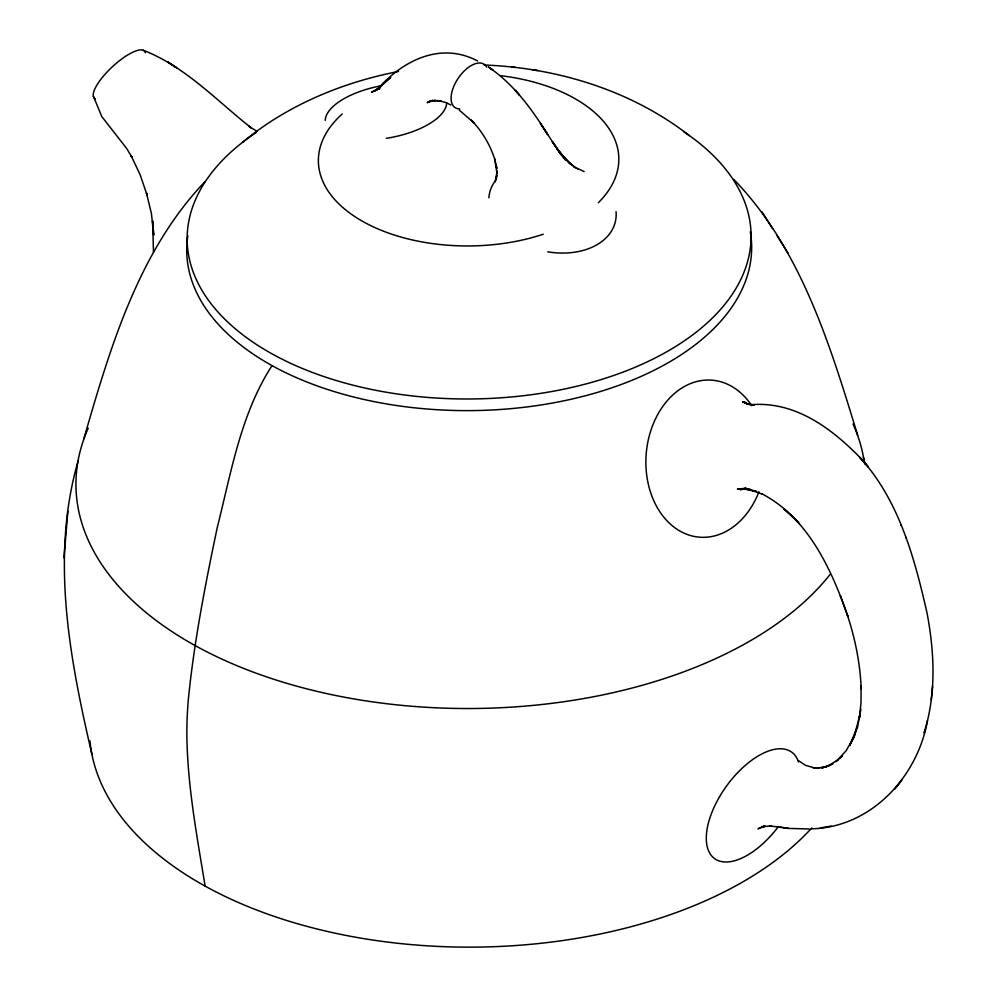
<?xml version="1.0" encoding="UTF-8"?>
<svg xmlns="http://www.w3.org/2000/svg" width="997" height="997" viewBox="0 0 997 997"><rect width="100%" height="100%" fill="white"/><g stroke="black" fill="none" stroke-linecap="round" stroke-linejoin="round"><path stroke-width="1.5" d="M153.476 252.241L152.603 220.736L153.737 234.956L151.432 213.582L146.447 192.932L147.307 195.736L140.191 174.899L131.106 155.619L132.165 157.613L126.719 148.553L101.781 116.537L93.394 96.26M811.421 828.819C870.992 827.51 917.477 776.975 927.497 720.582C935.934 685.35 933.728 648.536 927.073 613.205C914.66 558.357 898.995 500.232 860.099 457.673L859.788 457.311C830.813 427.688 794.621 401.056 751.04 404.707L754.405 405.081L746.304 403.635L749.869 404.657L742.491 401.754L746.317 403.511M91.861 754.044C69.69 658.631 50.324 557.286 78.165 460.739M63.945 557.834L65.902 534.953M65.939 534.08L67.883 511.324M931.248 699.857L932.581 686.297M857.395 727.685L860.909 709.353M495.085 181.928L496.68 175.048L496.381 178.313L496.855 170.873L497.029 173.802L494.674 158.797L496.88 168.63L496.332 166.1M927.497 720.582L924.169 733.082L924.904 730.327M83.848 438.78C110.019 348.302 138.259 251.58 204.896 181.728M272.031 365.587C240.738 413.892 231.192 472.441 217.296 527.376C205.307 584.379 194.079 641.719 188.308 699.744A380.754 218.692 -61 0 0 186.875 736.671C187.66 786.969 197.032 836.583 205.12 886.084M896.378 786.982L901.724 780.202L894.583 789.25M840.272 757.683L842.378 755.689L835.972 761.671L846.092 750.816L854.018 736.808L849.731 745.494L857.457 726.626L854.292 736.21L859.813 715.198L859.352 718.152L861.009 702.586L861.072 686.061L861.184 688.802C859.987 656.886 852.223 625.468 840.371 595.894L847.949 616.719L847.375 615.049M379.134 87.761L390.724 77.28L377.477 89.207C402.9 60.381 440.549 41.463 477.575 60.942M838.128 759.677L828.283 765.995L832.856 763.839L822.201 767.864L827.647 766.07M242.844 142.11C287.136 105.221 342.233 82.439 398.501 71.472M380.991 86.415L373.937 91.338L378.623 88.633L371.557 92.235L376.903 89.817M431.414 100.66L427.215 102.703L432.586 100.323L428.286 101.968L435.614 100.298L431.153 100.909L441.135 101.009L436.973 100.535M764.674 825.678L757.957 828.819L765.085 826.201M743.588 488.68L740.422 489.776L746.055 488.007L740.198 489.191L746.653 488.792L737.531 489.203L746.653 488.792M379.246 88.783L375.582 89.954L380.007 88.546M821.117 767.827L826.825 766.581L817.266 768.151L819.222 768.114L813.116 767.827L814.836 768.026L805.402 765.297L798.447 760.599M764.176 826.401L761.982 826.849L771.454 825.79L769.522 825.89L788.714 828.42L809.153 828.968M820.269 827.984L831.211 826.052M484.193 65.004C557.261 67.796 631.263 90.378 689.351 135.604M744.136 488.891L751.165 489.677L741.88 488.605L756.499 491.421L747.314 488.966L762.543 494.151L761.459 493.577C801.949 514.489 824.868 556.388 840.87 597.253M532.572 69.765L537.807 70.538M511.66 66.861L515.2 67.397M777.436 826.675L788.714 828.42M439.054 100.772L445.696 102.517M143.281 50.274C185.18 66.512 216.523 100.498 251.144 127.828L248.727 126.158L256.89 131.28M446.232 102.666L450.818 104.972M489.377 67.634L488.343 66.899L492.892 70.151L489.377 67.634C514.066 84.708 532.099 109.346 547.665 134.595L540.436 123.416L559.903 153.027L552.276 141.624L565.71 160.181L557.286 149.151L569.86 163.658L560.339 153.775L572.889 165.751L569.972 163.421L577.637 168.942M747.625 404.184L744.186 401.679L747.077 404.097M459.318 110.144L473.774 122.718L471.307 120.126C482.374 131.567 490.736 145.637 495.197 160.928M791.419 515.549L798.796 522.927L783.904 508.819L791.618 515.736M733.68 179.335C800.965 248.689 830.102 345.124 857.682 435.278M515.474 90.627L519.449 95.027L515.299 90.415M860.099 457.673L868.375 466.957L859.788 457.311M761.995 211.838L772.463 228.55M777.137 235.865L788.141 253.437M905.737 537.233L906.086 538.093M900.914 524.883L901.188 525.569M863.365 457.187L865.172 464.515M829.915 574.696A394.824 226.157 -0.4 0 1 339.416 696.242A394.824 226.157 -0.4 0 1 88.222 428.162M853.008 423.999A394.824 226.157 -0.4 0 1 864.399 462.994M95.388 98.765A34.359 10.431 -43 0 1 112.711 66.438A34.359 10.431 -43 0 1 145.313 52.741M777.922 827.198A65.727 32.901 -54.1 0 1 711.085 855.177A65.727 32.901 -54.1 0 1 736.908 773.46A65.727 32.901 -54.1 0 1 798.51 762.069M758.966 491.708A78.751 59.758 -85.5 0 1 671.455 525.058A78.751 59.758 -85.5 0 1 661.634 408.097A78.751 59.758 -85.5 0 1 751.75 405.704M446.656 102.953A61.565 26.333 -10.5 0 1 386.35 138.309M325.221 120.413A61.565 26.333 -10.5 0 1 380.505 85.916M616.046 211.638A64.493 44.653 12.7 0 1 547.727 251.817M488.891 197.817A64.493 44.653 12.7 0 1 496.219 179.634M573.811 167.085A64.493 44.653 12.7 0 1 584.117 171.634M459.742 108.885A26.084 13.734 -56 0 1 457.648 79.099A26.084 13.734 -56 0 1 486.686 67.148M683.531 131.592A281.977 161.514 -0.4 0 1 662.731 354.01A281.977 161.514 -0.4 0 1 274.05 354.969A281.977 161.514 -0.4 0 1 256.03 132.638M750.317 231.69A282.475 161.813 -0.4 0 1 470.459 410.614A282.475 161.813 -0.4 0 1 187.847 235.666M500.531 75.672A150.211 86.041 -0.4 0 1 598.325 202.69M543.265 234.233A150.211 86.041 -0.4 0 1 359.705 219.664A150.211 86.041 -0.4 0 1 342.233 113.945M811.782 827.921A382.985 219.377 -0.4 0 1 390.712 942.464A382.985 219.377 -0.4 0 1 89.967 740.883M176.531 67.759L167.708 61.889L176.531 67.759"/></g></svg>
